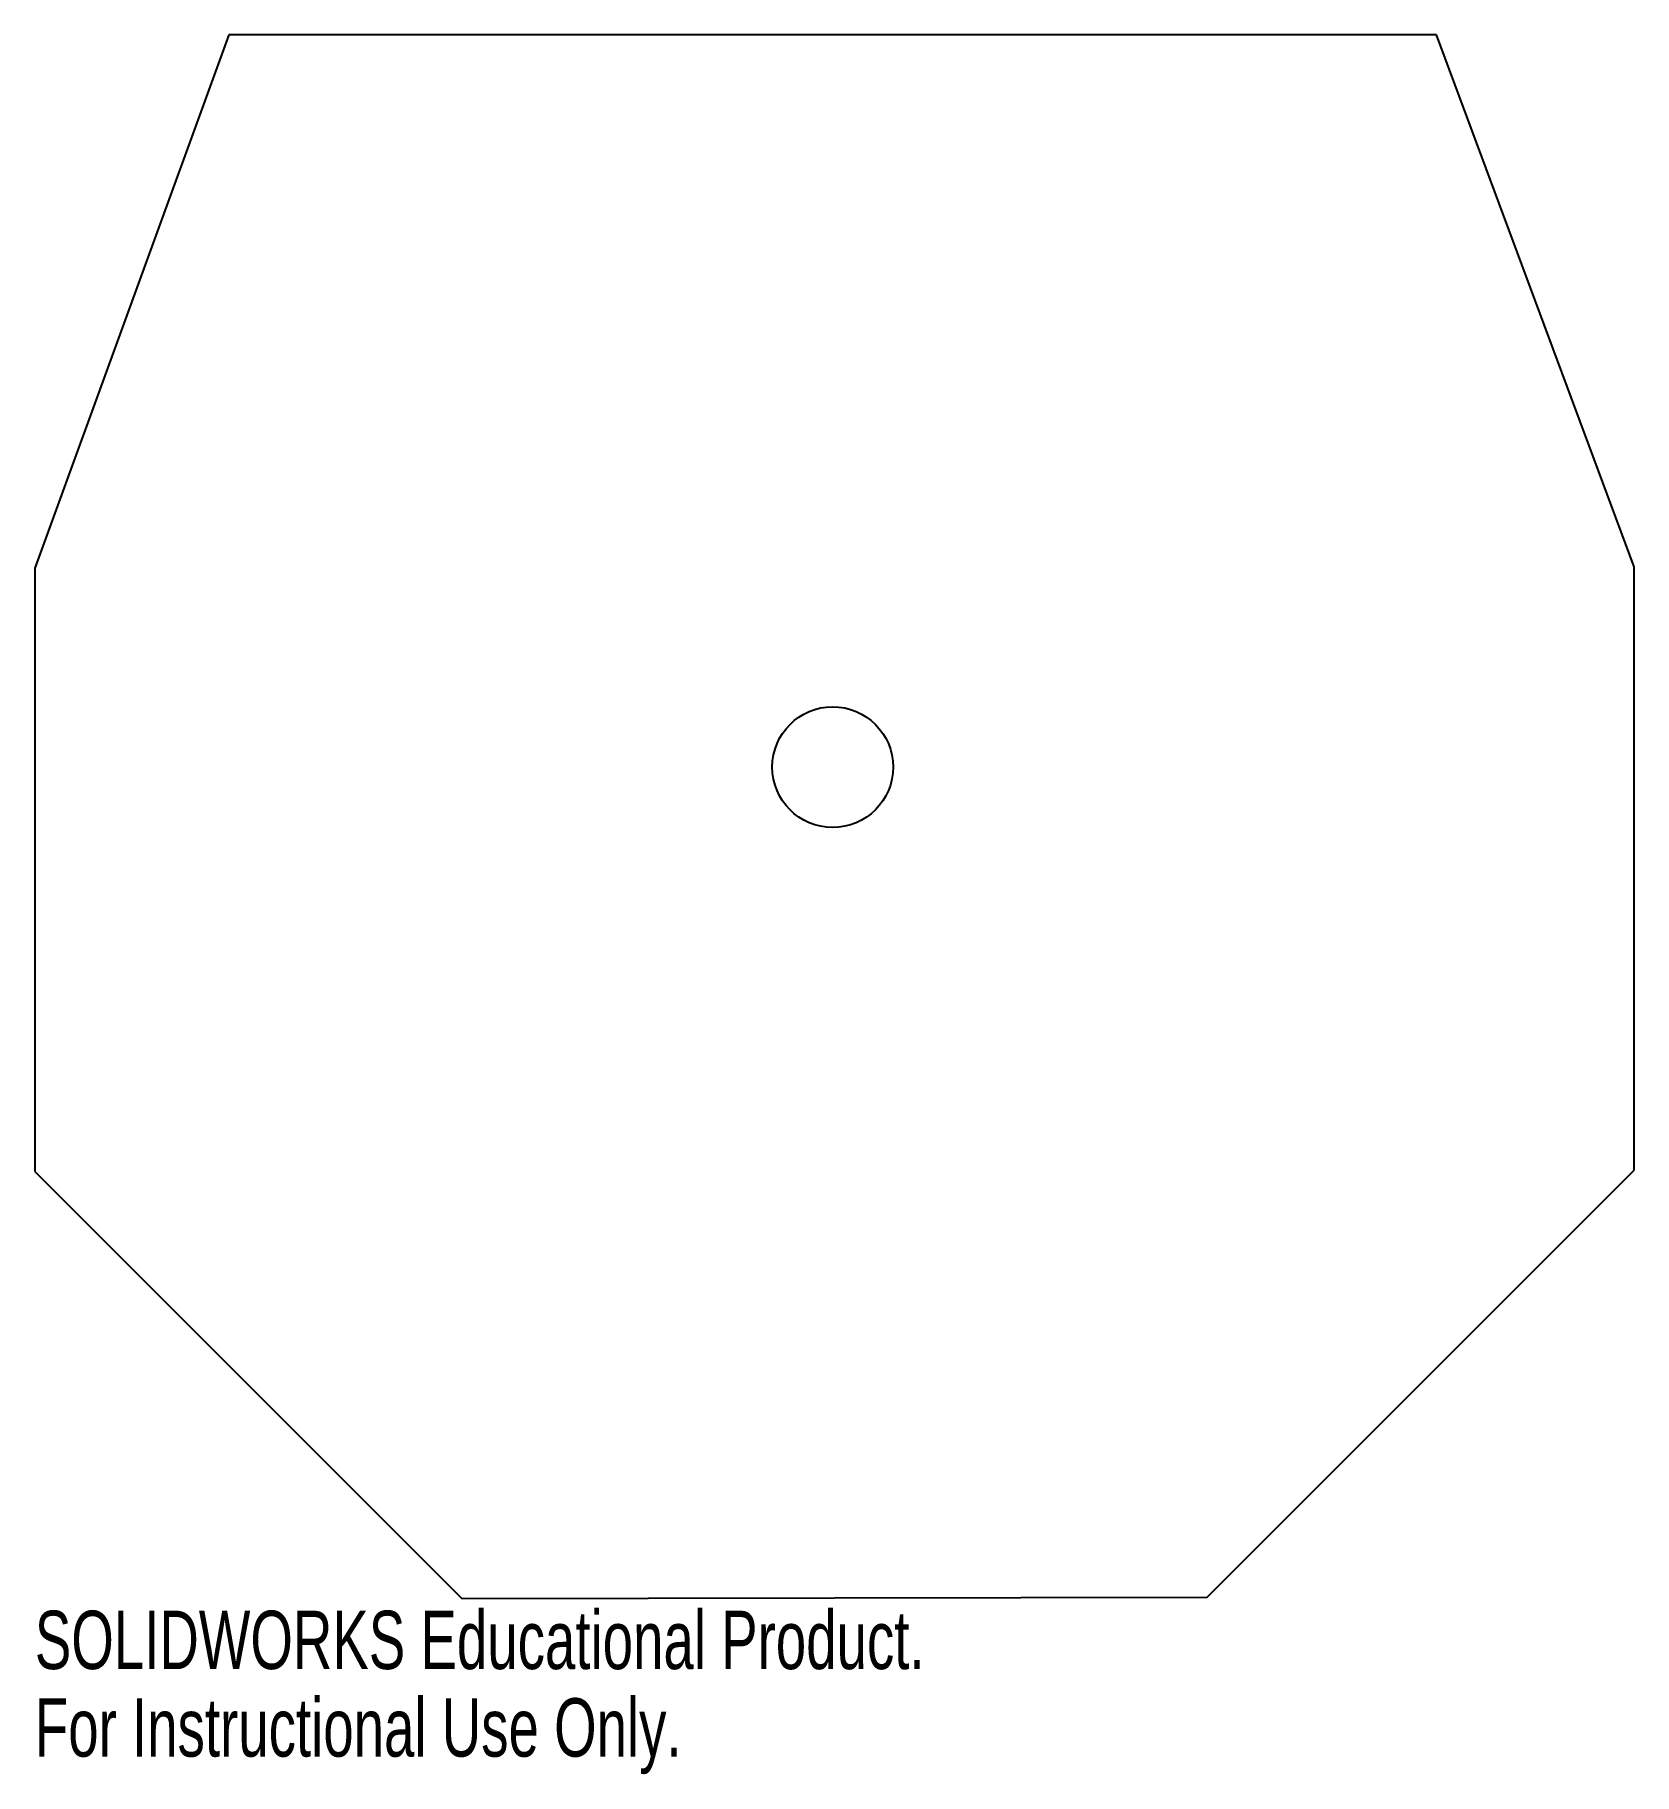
# Model space of a CAD drawing. Header units: millimetres. Extents: x -66 to 66, y -144 to 0.
import ezdxf

# ---------------------------------------------------------------- set-up
doc = ezdxf.new("R2010")
doc.units = ezdxf.units.MM
doc.styles.add('SLDTEXTSTYLE0', font='TXT', dxfattribs={"width": 0.7})

msp = doc.modelspace()

# ---------------------------------------------------------------- linework, layer by layer
at = {"color": 7, "linetype": 'Continuous', "lineweight": 25}
for p, q in [((-50, 0), (-66.07, -44.17)), ((50, 0), (-50, 0)), ((66.37, -44.06), (50, 0)), ((-66.07, -44.17), (-66.07, -94.17)), ((66.37, -94.06), (66.37, -44.06)), ((-66.07, -94.17), (-30.72, -129.52)), ((31.02, -129.41), (66.37, -94.06)), ((-30.72, -129.52), (31.02, -129.41))]:
    msp.add_line(p, q, dxfattribs=at)
msp.add_circle((0, -60.66), 5, dxfattribs=at)

# ---------------------------------------------------------------- texts
at = {"color": 7, "linetype": 'Continuous', "char_height": 4.8336, "attachment_point": 1, "style": 'SLDTEXTSTYLE0'}
for s, insert in [('SOLIDWORKS Educational Product.', (-66.07, -130.54)), ('For Instructional Use Only.', (-66.07, -137.79))]:
    msp.add_mtext(s, dxfattribs=dict(at, insert=insert))

doc.saveas('drawing.dxf')
